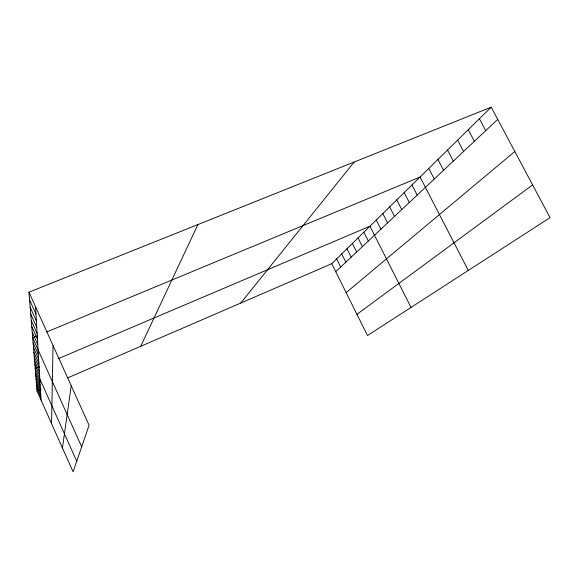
<?xml version="1.0" encoding="UTF-8"?>
<svg xmlns="http://www.w3.org/2000/svg" width="579" height="579" viewBox="0 0 579 579"><rect width="100%" height="100%" fill="white"/><g stroke="black" fill="none" stroke-linecap="round" stroke-linejoin="round"><path stroke-width="0.87" d="M51.545 423.596L53.036 345.497M62.438 447.994L71.224 385.766M140.733 346.293L197.888 224.572M240.726 303.063L354.21 162.004M331.76 263.706L491.209 107.173L550.05 217.653L367.499 335.538L331.76 263.706L67.584 377.921M335.733 271.681L497.708 119.375M346.148 292.627L514.818 151.495M356.946 314.339L532.608 184.911M491.209 107.173L28.95 292.185L89.086 425.29L73.084 471.827L37.042 391.122L41.08 389.377M39.278 366.753L35.189 368.49L76.725 461.246M58.052 358.77L369.938 226.223L411.01 307.442M37.657 335.726L32.677 337.796L81.682 446.829M46.79 331.941L420.05 177.029L468.317 270.436M479.419 118.746L485.723 130.644M468.237 129.725L474.36 141.327M457.62 140.14L463.569 151.474M447.531 150.048L453.321 161.114M437.934 159.471L443.565 170.291M428.778 168.46L434.264 179.027M411.959 184.976L417.169 195.101M404.207 192.583L409.295 202.505M396.781 199.878L401.754 209.598M389.66 206.869L394.516 216.401M382.82 213.579L387.575 222.929M376.256 220.027L380.91 229.204M363.865 232.186L368.331 241.03M358.017 237.926L362.389 246.618M352.387 243.462L356.671 251.995M346.951 248.796L351.149 257.177M341.711 253.942L345.829 262.186M336.652 258.907L340.691 267.013M29.58 299.915L36.007 314.144M30.173 307.181L36.405 320.99M30.738 314.021L36.781 327.439M31.266 320.469L37.136 333.518M31.765 326.563L37.476 339.265M32.236 332.332L37.794 344.7M33.09 342.833L38.373 354.594M33.488 347.624L38.641 359.11M33.857 352.191L38.894 363.409M34.212 356.548L39.133 367.513M34.552 360.71L39.365 371.429M34.878 364.683L39.582 375.178M35.485 372.131L39.994 382.191M35.775 375.626L40.183 385.484M36.05 378.977L40.371 388.639M36.311 382.191L40.544 391.665M36.564 385.288L40.718 394.581M36.81 388.263L40.885 397.382M28.95 292.185L37.042 391.122M35.572 306.856L41.044 400.075"/></g></svg>
